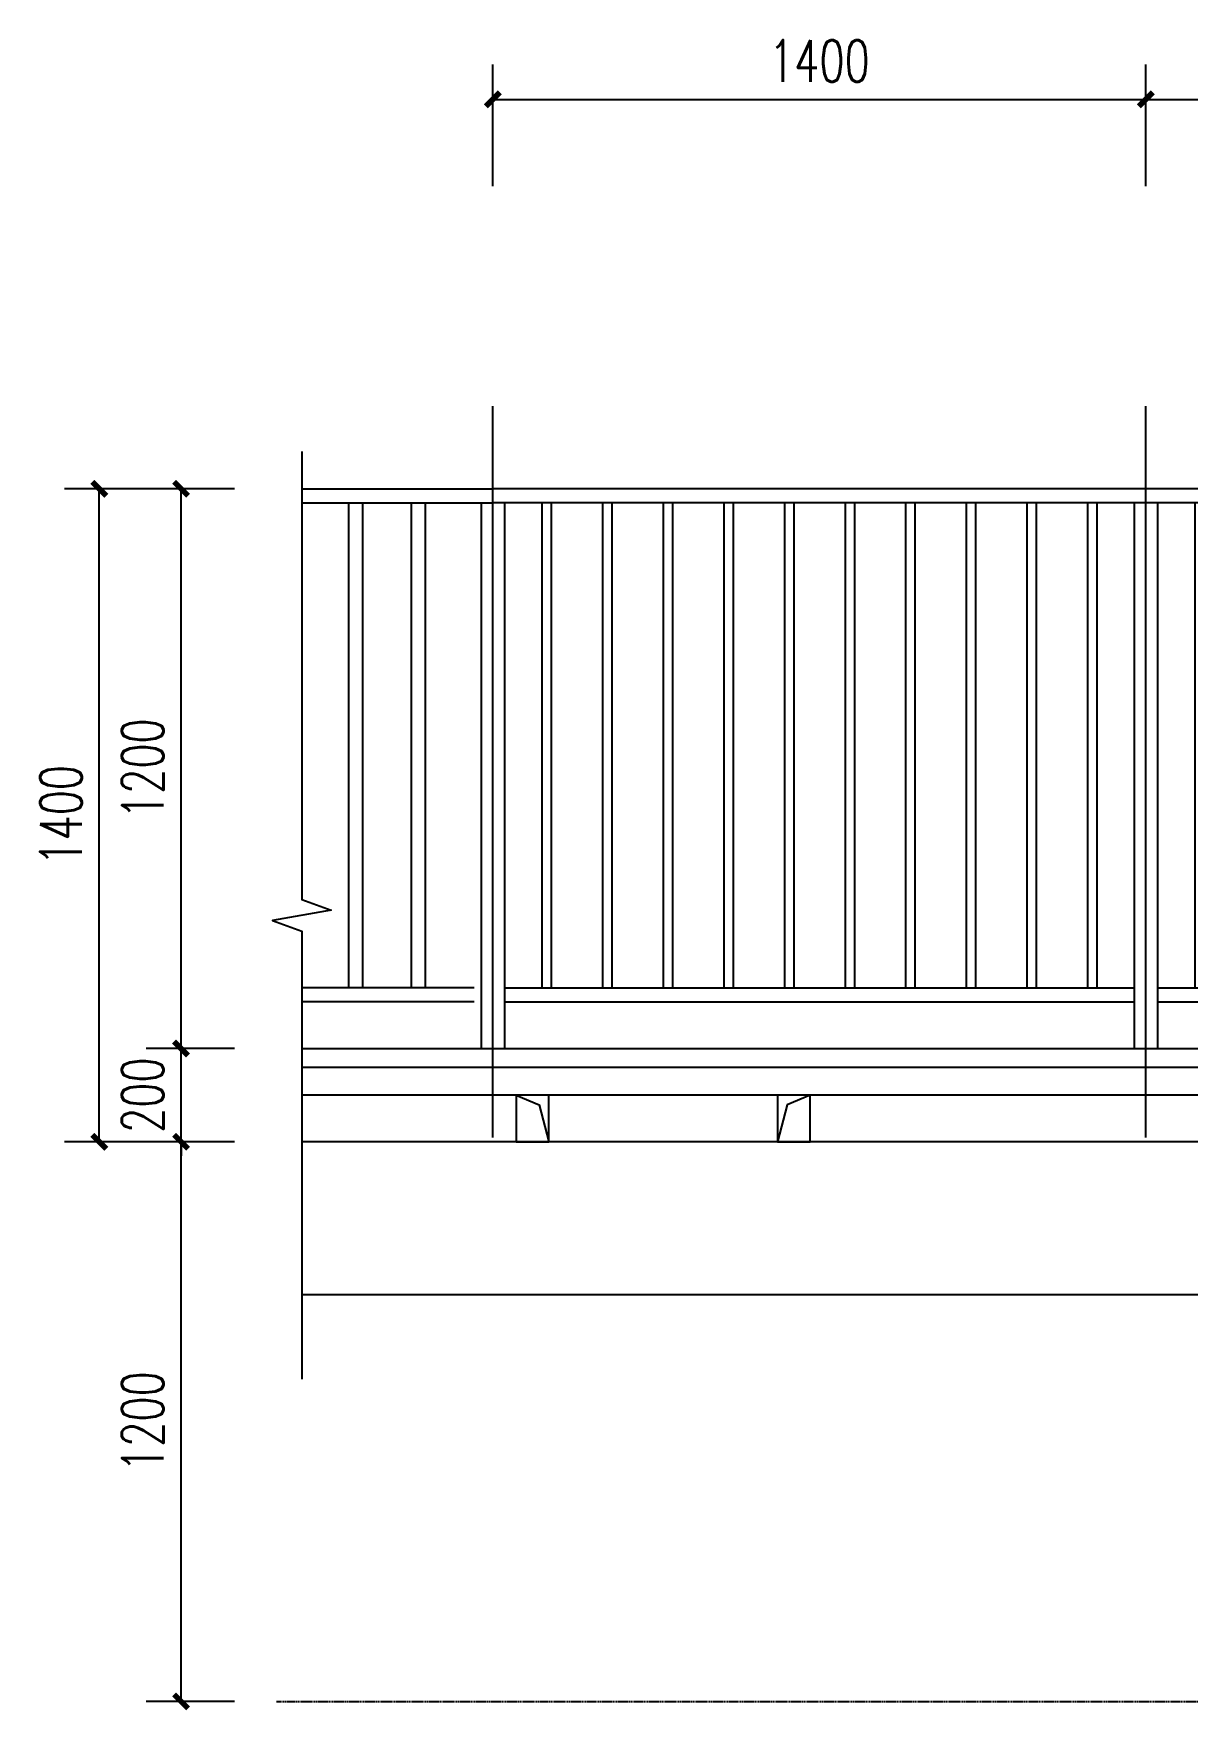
# Model space of a CAD drawing. Extents: x 1332 to 175445, y 256143 to 386027.
# Drawn here: x 98583 to 101058, y 271686 to 275282 of the extents above; entities that cross this region are included whole.
import ezdxf

# ---------------------------------------------------------------- set-up
doc = ezdxf.new("R2010")
doc.units = 0
doc.header["$LTSCALE"] = 10
doc.header["$MEASUREMENT"] = 0
doc.linetypes.add('DASH', pattern=[0.35, 0.25, -0.1])
doc.linetypes.add('DOTE', pattern=[2.42, 2, -0.2, 0.02, -0.2])
for name, color, linetype in [('00-Palm-道路中线', 1, 'DOTE'), ('00-园建', 4, 'Continuous'), ('00-填充', 8, 'Continuous'), ('00-立面细', 2, 'Continuous'), ('DIM_SYMB', 3, 'Continuous'), ('PUB_DIM', 3, 'Continuous')]:
    doc.layers.add(name, color=color, linetype=linetype)
doc.styles.add('_TCH_DIM_T3', font='SIMPLEX', dxfattribs={"width": 0.705882, "bigfont": 'GBCBIG'})
doc.linetypes.add('ZIGZAG', pattern='A,0.0001,-0.2,[131,ltypeshp.shx,S=0.2,R=0,X=-0.2,Y=0],-0.4,[131,ltypeshp.shx,S=0.2,R=180,X=0.2,Y=0],-0.2', length=0.8001)
doc.dimstyles.new('_TCH_ARCH&&30', dxfattribs={"dimtxt": 89.25, "dimasz": 30, "dimexe": 75, "dimexo": 90, "dimgap": 37.875, "dimtad": 1, "dimdec": 0, "dimrnd": 5, "dimzin": 0, "dimdsep": 46, "dimtxsty": '_TCH_DIM_T3', "dimblk": 'ARCHTICK', "dimcen": 0.09, "dimclrt": 7, "dimazin": 2, "dimtfac": 1, "dimtdec": 0, "dimtix": 1, "dimtmove": 2, "dimatfit": 3, "dimfxl": 0, "dimtolj": 1, "dimtzin": 0, "dimarcsym": 0})

# ---------------------------------------------------------------- blocks, each defined once
blk = doc.blocks.new('L')
at = {"layer": '00-填充', "color": 8}
for p, q in [((1400, 1200), (0, 1200)), ((1400, 1170), (0, 1170)), ((105, 1170), (105, 130)), ((125, 1170), (125, 130)), ((235, 1170), (235, 130)), ((255, 1170), (255, 130)), ((365, 1170), (365, 130)), ((385, 1170), (385, 130)), ((495, 1170), (495, 130)), ((515, 1170), (515, 130)), ((625, 1170), (625, 130)), ((645, 1170), (645, 130)), ((755, 1170), (755, 130)), ((775, 1170), (775, 130)), ((885, 1170), (885, 130)), ((905, 1170), (905, 130)), ((1015, 1170), (1015, 130)), ((1035, 1170), (1035, 130)), ((1145, 1170), (1145, 130)), ((1165, 1170), (1165, 130)), ((1275, 1170), (1275, 130)), ((1295, 1170), (1295, 130)), ((1375, 1170), (1375, 0)), ((25, 130), (1375, 130)), ((40, 130), (1360, 130)), ((25, 100), (1375, 100)), ((40, 100), (1360, 100))]:
    blk.add_line(p, q, dxfattribs=at)
blk.add_lwpolyline([(25, 1170), (25, 0)], dxfattribs=at)
blk = doc.blocks.new('_ArchTick')
at = {"color": 0, "linetype": 'ByBlock', "const_width": 0.4}
blk.add_lwpolyline([(-0.5, -0.5), (0.5, 0.5)], dxfattribs=at)
blk = doc.blocks.new('*D275')
at = {"layer": 'Defpoints', "color": 0, "transparency": 16777216}
for p in [(100968.5, 275140.7), (99568.5, 274864.5), (100968.5, 274864.5)]:
    blk.add_point(p, dxfattribs=at)
at = {"layer": 'PUB_DIM', "color": 0, "lineweight": -2, "transparency": 16777216}
for p, q in [((99568.5, 274954.5), (99568.5, 275215.7)), ((100968.5, 274954.5), (100968.5, 275215.7)), ((99568.5, 275140.7), (100968.5, 275140.7))]:
    blk.add_line(p, q, dxfattribs=at)
at = {"layer": 'PUB_DIM', "color": 0, "lineweight": -2, "transparency": 16777216, "xscale": 30, "yscale": 30, "zscale": 30, "rotation": 180}
blk.add_blockref('_ArchTick', (99568.5, 275140.7), dxfattribs=at)
at = {"layer": 'PUB_DIM', "color": 0, "lineweight": -2, "transparency": 16777216, "xscale": 30, "yscale": 30, "zscale": 30}
blk.add_blockref('_ArchTick', (100968.5, 275140.7), dxfattribs=at)
at = {"layer": 'PUB_DIM', "color": 7, "transparency": 16777216, "insert": (100268.5, 275223.2), "char_height": 89.25, "attachment_point": 5, "style": '_TCH_DIM_T3'}
blk.add_mtext('\\A1;1400', dxfattribs=at)
blk = doc.blocks.new('*D276')
at = {"layer": 'Defpoints', "color": 0, "transparency": 16777216}
for p in [(102168.5, 275140.7), (100968.5, 274864.5), (102168.5, 274864.5)]:
    blk.add_point(p, dxfattribs=at)
at = {"layer": 'PUB_DIM', "color": 0, "lineweight": -2, "transparency": 16777216}
for p, q in [((100968.5, 274954.5), (100968.5, 275215.7)), ((102168.5, 274954.5), (102168.5, 275215.7)), ((100968.5, 275140.7), (102168.5, 275140.7))]:
    blk.add_line(p, q, dxfattribs=at)
at = {"layer": 'PUB_DIM', "color": 0, "lineweight": -2, "transparency": 16777216, "xscale": 30, "yscale": 30, "zscale": 30, "rotation": 180}
blk.add_blockref('_ArchTick', (100968.5, 275140.7), dxfattribs=at)
at = {"layer": 'PUB_DIM', "color": 0, "lineweight": -2, "transparency": 16777216, "xscale": 30, "yscale": 30, "zscale": 30}
blk.add_blockref('_ArchTick', (102168.5, 275140.7), dxfattribs=at)
at = {"layer": 'PUB_DIM', "color": 7, "transparency": 16777216, "insert": (101568.5, 275223.2), "char_height": 89.25, "attachment_point": 5, "style": '_TCH_DIM_T3'}
blk.add_mtext('\\A1;1200', dxfattribs=at)
blk = doc.blocks.new('*D285')
at = {"layer": 'Defpoints', "color": 0, "transparency": 16777216}
for p in [(98899.9, 272905.6), (99104.5, 272905.6), (99104.5, 271705.6)]:
    blk.add_point(p, dxfattribs=at)
at = {"layer": 'PUB_DIM', "color": 0, "lineweight": -2, "transparency": 16777216}
for p, q in [((99014.5, 272905.6), (98824.9, 272905.6)), ((98899.9, 271705.6), (98899.9, 272905.6)), ((99014.5, 271705.6), (98824.9, 271705.6))]:
    blk.add_line(p, q, dxfattribs=at)
at = {"layer": 'PUB_DIM', "color": 0, "lineweight": -2, "transparency": 16777216, "xscale": 30, "yscale": 30, "zscale": 30}
for p, rotation in [((98899.9, 272905.6), 90), ((98899.9, 271705.6), 270)]:
    blk.add_blockref('_ArchTick', p, dxfattribs=dict(at, rotation=rotation))
at = {"layer": 'PUB_DIM', "color": 7, "transparency": 16777216, "insert": (98817.4, 272305.6), "char_height": 89.25, "attachment_point": 5, "rotation": 90, "style": '_TCH_DIM_T3'}
blk.add_mtext('\\A1;1200', dxfattribs=at)
blk = doc.blocks.new('*D286')
at = {"layer": 'Defpoints', "color": 0, "transparency": 16777216}
for p in [(98899.9, 273105.6), (99104.5, 273105.6), (99104.5, 272905.6)]:
    blk.add_point(p, dxfattribs=at)
at = {"layer": 'PUB_DIM', "color": 0, "lineweight": -2, "transparency": 16777216}
for p, q in [((98899.9, 273105.6), (98899.9, 273135.6)), ((99014.5, 273105.6), (98824.9, 273105.6)), ((98899.9, 272905.6), (98899.9, 273105.6)), ((99014.5, 272905.6), (98824.9, 272905.6)), ((98899.9, 272905.6), (98899.9, 272875.6))]:
    blk.add_line(p, q, dxfattribs=at)
at = {"layer": 'PUB_DIM', "color": 0, "lineweight": -2, "transparency": 16777216, "xscale": 30, "yscale": 30, "zscale": 30}
for p, rotation in [((98899.9, 273105.6), 270), ((98899.9, 272905.6), 90)]:
    blk.add_blockref('_ArchTick', p, dxfattribs=dict(at, rotation=rotation))
at = {"layer": 'PUB_DIM', "color": 7, "transparency": 16777216, "insert": (98817.4, 273005.6), "char_height": 89.25, "attachment_point": 5, "rotation": 90, "style": '_TCH_DIM_T3'}
blk.add_mtext('\\A1;200', dxfattribs=at)
blk = doc.blocks.new('*D287')
at = {"layer": 'Defpoints', "color": 0, "transparency": 16777216}
for p in [(98899.9, 274305.6), (99104.5, 274305.6), (99104.5, 273105.6)]:
    blk.add_point(p, dxfattribs=at)
at = {"layer": 'PUB_DIM', "color": 0, "lineweight": -2, "transparency": 16777216}
for p, q in [((99014.5, 274305.6), (98824.9, 274305.6)), ((98899.9, 273105.6), (98899.9, 274305.6)), ((99014.5, 273105.6), (98824.9, 273105.6))]:
    blk.add_line(p, q, dxfattribs=at)
at = {"layer": 'PUB_DIM', "color": 0, "lineweight": -2, "transparency": 16777216, "xscale": 30, "yscale": 30, "zscale": 30}
for p, rotation in [((98899.9, 274305.6), 90), ((98899.9, 273105.6), 270)]:
    blk.add_blockref('_ArchTick', p, dxfattribs=dict(at, rotation=rotation))
at = {"layer": 'PUB_DIM', "color": 7, "transparency": 16777216, "insert": (98817.4, 273705.6), "char_height": 89.25, "attachment_point": 5, "rotation": 90, "style": '_TCH_DIM_T3'}
blk.add_mtext('\\A1;1200', dxfattribs=at)
blk = doc.blocks.new('*D288')
at = {"layer": 'Defpoints', "color": 0, "transparency": 16777216}
for p in [(98724.5, 274305.6), (98919.7, 274305.6), (98919.7, 272905.6)]:
    blk.add_point(p, dxfattribs=at)
at = {"layer": 'PUB_DIM', "color": 0, "lineweight": -2, "transparency": 16777216}
for p, q in [((98829.7, 274305.6), (98649.5, 274305.6)), ((98724.5, 272905.6), (98724.5, 274305.6)), ((98829.7, 272905.6), (98649.5, 272905.6))]:
    blk.add_line(p, q, dxfattribs=at)
at = {"layer": 'PUB_DIM', "color": 0, "lineweight": -2, "transparency": 16777216, "xscale": 30, "yscale": 30, "zscale": 30}
for p, rotation in [((98724.5, 274305.6), 90), ((98724.5, 272905.6), 270)]:
    blk.add_blockref('_ArchTick', p, dxfattribs=dict(at, rotation=rotation))
at = {"layer": 'PUB_DIM', "color": 7, "transparency": 16777216, "insert": (98642, 273605.6), "char_height": 89.25, "attachment_point": 5, "rotation": 90, "style": '_TCH_DIM_T3'}
blk.add_mtext('\\A1;1400', dxfattribs=at)

msp = doc.modelspace()

# ---------------------------------------------------------------- linework, layer by layer
at = {"layer": '00-Palm-道路中线', "ltscale": 0.1}
for points in [[(99568.5, 272914.8), (99568.5, 274482.9)], [(100968.5, 272914.8), (100968.5, 274482.9)]]:
    msp.add_lwpolyline(points, dxfattribs=at)
at = {"layer": '00-园建'}
for p, q in [((99158.5, 273105.6), (104178.5, 273105.6)), ((104178.5, 272905.6), (99158.5, 272905.6))]:
    msp.add_line(p, q, dxfattribs=at)
at = {"layer": '00-园建', "color": 5, "linetype": 'ZIGZAG', "ltscale": 0.2}
msp.add_line((110668.5, 272577.2), (99158.5, 272577.2), dxfattribs=at)
at = {"layer": '00-园建'}
msp.add_lwpolyline([(99158.5, 273065.6), (104178.5, 273065.6)], dxfattribs=at)
at = {"layer": '00-填充', "color": 8}
for p, q in [((99158.5, 274305.6), (99568.5, 274305.6)), ((99158.5, 274275.6), (99568.5, 274275.6)), ((99258.5, 274275.6), (99258.5, 273235.6)), ((99288.5, 274275.6), (99288.5, 273235.6)), ((99393.5, 274275.6), (99393.5, 273235.6)), ((99423.5, 274275.6), (99423.5, 273235.6)), ((99543.5, 274275.6), (99543.5, 273105.6)), ((99528.5, 273235.6), (99158.5, 273235.6)), ((99528.5, 273205.6), (99158.5, 273205.6)), ((104178.5, 273005.6), (99158.5, 273005.6))]:
    msp.add_line(p, q, dxfattribs=at)
for points in [[(99618.5, 273005.6), (99667.8, 272984.6), (99688.5, 272905.6)], [(100248.5, 273005.6), (100199.2, 272984.6), (100178.5, 272905.6)]]:
    msp.add_lwpolyline(points, dxfattribs=at)
msp.add_lwpolyline([(100178.5, 272905.6), (100248.5, 272905.6), (100248.5, 273005.6), (100178.5, 273005.6)], close=True, dxfattribs=at)
at = {"layer": '00-立面细'}
msp.add_lwpolyline([(99618.5, 272905.6), (99688.5, 272905.6), (99688.5, 273005.6), (99618.5, 273005.6)], close=True, dxfattribs=at)
at = {"layer": 'DIM_SYMB'}
msp.add_lwpolyline([(99158.5, 274385.6), (99158.5, 273425), (99221.5, 273402.1), (99095.5, 273379.8), (99158.5, 273357.5), (99158.5, 272396.9)], dxfattribs=at)
at = {"layer": 'PUB_DIM', "color": 250, "linetype": 'DASH'}
msp.add_lwpolyline([(99104.5, 271705.6), (102090.6, 271705.6)], dxfattribs=at)

# ---------------------------------------------------------------- block references
at = {"layer": '00-园建'}
for p in [(99568.5, 273105.6), (100968.5, 273105.6)]:
    msp.add_blockref('L', p, dxfattribs=at)

# ---------------------------------------------------------------- dimensions: what is measured, and where the dimension line sits
at = {"layer": 'PUB_DIM'}
for p1, p2, distance, picture, middle in [((99568.5, 274864.5), (100968.5, 274864.5), 276.2, '*D275', (100268.5, 275223.2)), ((100968.5, 274864.5), (102168.5, 274864.5), 276.2, '*D276', (101568.5, 275223.2)), ((98919.7, 272905.6), (98919.7, 274305.6), 195.2, '*D288', (98642, 273605.6)), ((99104.5, 273105.6), (99104.5, 274305.6), 204.6, '*D287', (98817.4, 273705.6)), ((99104.5, 272905.6), (99104.5, 273105.6), 204.6, '*D286', (98817.4, 273005.6)), ((99104.5, 271705.6), (99104.5, 272905.6), 204.6, '*D285', (98817.4, 272305.6))]:
    dim = msp.add_aligned_dim(p1=p1, p2=p2, distance=distance, dimstyle='_TCH_ARCH&&30', dxfattribs=at)
    dim.commit()
    dim.dimension.update_dxf_attribs({"geometry": picture, "text_midpoint": middle})

doc.saveas('drawing.dxf')
